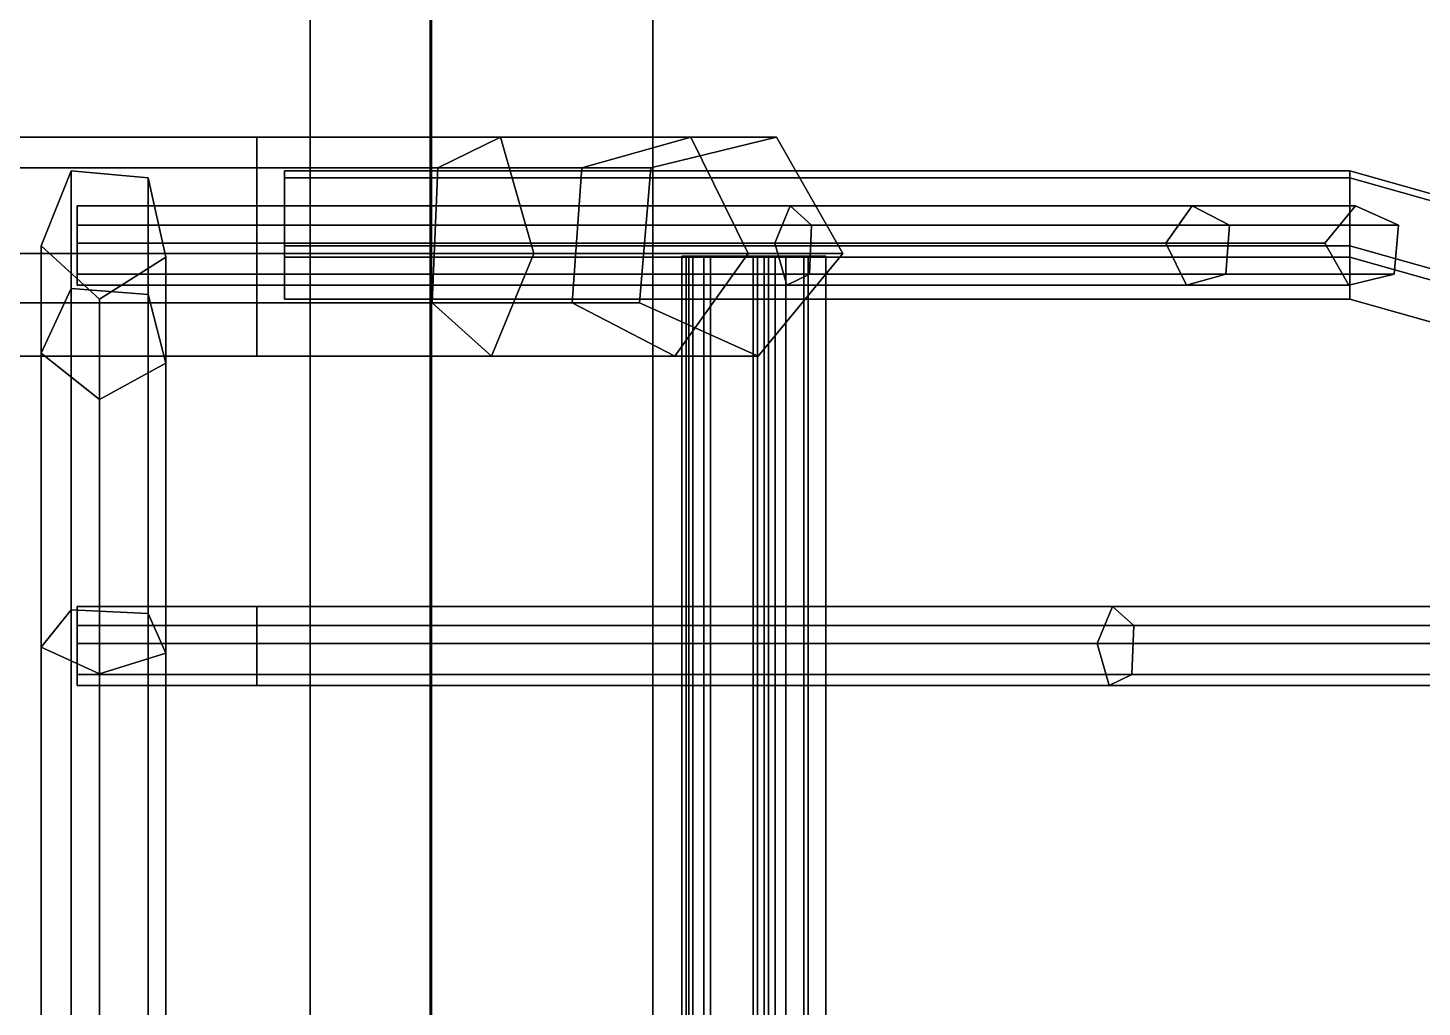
# Model space of a CAD drawing. Extents: x -9.3 to 15.5, y -7 to 5.4.
# Drawn here: x 5.244 to 6.058, y -0.468 to 0.104 of the extents above; entities that cross this region are included whole.
import ezdxf

# ---------------------------------------------------------------- set-up
doc = ezdxf.new("R2010")
doc.units = 0

msp = doc.modelspace()

# ---------------------------------------------------------------- linework, layer by layer
for points in [[(5.20877, 4.8, 11), (5.20877, -5.8, 11), (5.47959, -6.05565, 11), (5.47959, 5.05565, 11)], [(5.47877, 5.055, 10.8), (5.47877, -6.055, 10.8), (5.40877, -6, 10.8), (5.40877, 5, 10.8)], [(5.47959, 5.05565, 11), (5.47959, -6.05565, 11), (5.47877, -6.055, 11), (5.47877, 5.055, 11)], [(5.47877, 5.055, 11), (5.47877, -6.055, 11), (5.47877, -6.055, 10.8), (5.47877, 5.055, 10.8)], [(5.40877, -4, 5.5), (5.40877, 5, 5.5), (5.40877, 5, 10.8), (5.40877, -6, 10.8)], [(5.60877, -3.8, 5.5), (5.60877, 4.8, 5.5), (5.40877, 5, 5.5), (5.40877, -4.0814, 5.5)], [(5.60877, -3.8, 4.7), (5.60877, 4.8, 4.7), (5.60877, 4.8, 5.5), (5.60877, -3.8, 5.5)], [(14.20877, -3.8, 4.7), (14.20877, 4.8, 4.7), (5.60877, 4.8, 4.7), (5.60877, -3.8, 4.7)], [(5.37749, 0.03974, 12.23804), (5.37749, 0.02192, 12.16473), (5.10817, 0.02192, 12.16473), (5.10817, 0.03974, 12.23804)], [(5.37749, -0.02817, 12.27679), (5.37749, 0.03974, 12.23804), (5.10817, 0.03974, 12.23804), (5.10817, -0.02817, 12.27679)], [(5.5198, 0.03974, 12.21359), (5.48315, 0.02192, 12.1501), (5.37749, 0.02192, 12.16473), (5.37749, 0.03974, 12.23804)], [(5.53918, -0.02817, 12.24715), (5.5198, 0.03974, 12.21359), (5.37749, 0.03974, 12.23804), (5.37749, -0.02817, 12.27679)], [(5.63083, 0.03974, 12.12126), (5.56734, 0.02192, 12.08461), (5.48315, 0.02192, 12.1501), (5.5198, 0.03974, 12.21359)], [(5.66439, -0.02817, 12.14064), (5.63083, 0.03974, 12.12126), (5.5198, 0.03974, 12.21359), (5.53918, -0.02817, 12.24715)], [(5.68082, 0.03974, 11.98579), (5.60751, 0.02192, 11.98579), (5.56734, 0.02192, 12.08461), (5.63083, 0.03974, 12.12126)], [(5.60751, 0.02192, 7.63056), (5.60751, 0.02192, 8.47318), (5.68082, 0.03974, 8.47318), (5.68082, 0.03974, 7.63056)], [(5.60751, 0.02192, 8.47318), (5.60751, 0.02192, 9.31579), (5.68082, 0.03974, 9.31579), (5.68082, 0.03974, 8.47318)], [(5.60751, 0.02192, 9.31579), (5.60751, 0.02192, 10.1584), (5.68082, 0.03974, 10.1584), (5.68082, 0.03974, 9.31579)], [(5.60751, 0.02192, 10.1584), (5.60751, 0.02192, 11.00101), (5.68082, 0.03974, 11.00101), (5.68082, 0.03974, 10.1584)], [(5.68082, 0.03974, 10.98579), (5.60751, 0.02192, 10.98579), (5.60751, 0.02192, 11.98579), (5.68082, 0.03974, 11.98579)], [(5.60751, 0.02192, 4.62177), (5.60751, 0.02192, 6.78729), (5.68082, 0.03974, 6.78729), (5.68082, 0.03974, 4.62177)], [(5.60751, 0.02192, 6.78729), (5.60751, 0.02192, 7.6299), (5.68082, 0.03974, 7.6299), (5.68082, 0.03974, 6.78729)], [(5.71957, -0.02817, 11.98579), (5.68082, 0.03974, 11.98579), (5.63083, 0.03974, 12.12126), (5.66439, -0.02817, 12.14064)], [(5.71957, -0.02817, 8.47318), (5.71957, -0.02817, 7.63056), (5.68082, 0.03974, 7.63056), (5.68082, 0.03974, 8.47318)], [(5.68082, 0.03974, 8.47318), (5.68082, 0.03974, 9.31579), (5.71957, -0.02817, 9.31579), (5.71957, -0.02817, 8.47318)], [(5.71957, -0.02817, 10.1584), (5.71957, -0.02817, 9.31579), (5.68082, 0.03974, 9.31579), (5.68082, 0.03974, 10.1584)], [(5.68082, 0.03974, 10.1584), (5.68082, 0.03974, 11.00101), (5.71957, -0.02817, 11.00101), (5.71957, -0.02817, 10.1584)], [(5.71957, -0.02817, 10.98579), (5.68082, 0.03974, 10.98579), (5.68082, 0.03974, 11.98579), (5.71957, -0.02817, 11.98579)], [(5.71957, -0.02817, 6.78729), (5.71957, -0.02817, 4.62177), (5.68082, 0.03974, 4.62177), (5.68082, 0.03974, 6.78729)], [(5.68082, 0.03974, 6.78729), (5.68082, 0.03974, 7.6299), (5.71957, -0.02817, 7.6299), (5.71957, -0.02817, 6.78729)], [(5.37749, 0.02192, 12.16473), (5.37749, -0.057, 12.15817), (5.10817, -0.057, 12.15817), (5.10817, 0.02192, 12.16473)], [(5.25163, -0.02357, 10.96464), (5.25163, -0.02357, 12.56833), (5.26927, 0.02019, 12.56833), (5.26927, 0.02019, 10.96464)], [(5.26927, 0.02019, 12.56833), (5.25163, -0.02357, 12.56833), (5.25163, -0.08638, 12.79095), (5.26927, -0.04849, 12.81172)], [(5.26927, 0.02019, 10.96464), (5.26927, 0.02019, 12.56833), (5.31424, 0.01604, 12.56833), (5.31424, 0.01604, 10.96464)], [(5.31424, 0.01604, 12.56833), (5.26927, 0.02019, 12.56833), (5.26927, -0.04849, 12.81172), (5.31424, -0.05208, 12.80976)], [(5.48315, 0.02192, 12.1501), (5.47987, -0.057, 12.14443), (5.37749, -0.057, 12.15817), (5.37749, 0.02192, 12.16473)], [(5.39365, 0.02019, 8.43982), (6.01556, 0.02019, 8.43982), (6.01556, 0.01604, 8.39485), (5.39365, 0.01604, 8.39485)], [(5.39365, -0.02357, 8.45746), (6.01556, -0.02357, 8.45746), (6.01556, 0.02019, 8.43982), (5.39365, 0.02019, 8.43982)], [(5.39365, 0.02019, 10.12504), (6.01556, 0.02019, 10.12504), (6.01556, 0.01605, 10.08007), (5.39365, 0.01604, 10.08007)], [(5.39365, -0.02357, 10.14268), (6.01556, -0.02357, 10.14268), (6.01556, 0.02019, 10.12504), (5.39365, 0.02019, 10.12504)], [(5.39365, 0.02019, 6.75393), (6.01556, 0.02019, 6.75393), (6.01556, 0.01604, 6.70896), (5.39365, 0.01604, 6.70896)], [(5.39365, -0.02357, 6.77157), (6.01556, -0.02357, 6.77157), (6.01556, 0.02019, 6.75393), (5.39365, 0.02019, 6.75393)], [(5.56734, 0.02192, 12.08461), (5.56166, -0.057, 12.08133), (5.47987, -0.057, 12.14443), (5.48315, 0.02192, 12.1501)], [(5.60751, 0.02192, 11.98579), (5.60095, -0.057, 11.98579), (5.56166, -0.057, 12.08133), (5.56734, 0.02192, 12.08461)], [(5.60095, -0.057, 7.63056), (5.60095, -0.057, 8.47318), (5.60751, 0.02192, 8.47318), (5.60751, 0.02192, 7.63056)], [(5.60095, -0.057, 8.47318), (5.60095, -0.057, 9.31579), (5.60751, 0.02192, 9.31579), (5.60751, 0.02192, 8.47318)], [(5.60095, -0.057, 9.31579), (5.60095, -0.057, 10.1584), (5.60751, 0.02192, 10.1584), (5.60751, 0.02192, 9.31579)], [(5.60095, -0.057, 10.1584), (5.60095, -0.057, 11.00101), (5.60751, 0.02192, 11.00101), (5.60751, 0.02192, 10.1584)], [(5.60751, 0.02192, 10.98579), (5.60095, -0.057, 10.98579), (5.60095, -0.057, 11.98579), (5.60751, 0.02192, 11.98579)], [(5.60095, -0.057, 4.62177), (5.60095, -0.057, 6.78729), (5.60751, 0.02192, 6.78729), (5.60751, 0.02192, 4.62177)], [(5.60095, -0.057, 6.78729), (5.60095, -0.057, 7.6299), (5.60751, 0.02192, 7.6299), (5.60751, 0.02192, 6.78729)], [(6.01556, 0.01604, 8.39485), (6.01556, 0.02019, 8.43982), (6.25896, -0.04849, 8.43982), (6.25699, -0.05207, 8.39485)], [(6.01556, 0.02019, 8.43982), (6.01556, -0.02357, 8.45746), (6.23818, -0.08638, 8.45746), (6.25896, -0.04849, 8.43982)], [(6.01556, 0.01605, 10.08007), (6.01556, 0.02019, 10.12504), (6.25896, -0.04849, 10.12504), (6.25699, -0.05207, 10.08007)], [(6.01556, 0.02019, 10.12504), (6.01556, -0.02357, 10.14268), (6.23818, -0.08638, 10.14268), (6.25896, -0.04849, 10.12504)], [(6.01556, 0.01604, 6.70896), (6.01556, 0.02019, 6.75393), (6.25896, -0.04849, 6.75393), (6.25699, -0.05208, 6.70896)], [(6.01556, 0.02019, 6.75393), (6.01556, -0.02357, 6.77157), (6.23818, -0.08638, 6.77157), (6.25896, -0.04849, 6.75393)], [(5.31424, 0.01604, 10.96464), (5.31424, 0.01604, 12.56833), (5.3244, -0.03027, 12.56833), (5.3244, -0.03027, 10.96464)], [(5.3244, -0.03027, 12.56833), (5.31424, 0.01604, 12.56833), (5.31424, -0.05208, 12.80976), (5.3244, -0.09219, 12.78777)], [(5.39365, 0.01604, 10.08007), (6.01556, 0.01605, 10.08007), (6.01556, -0.03027, 10.06992), (5.39365, -0.03027, 10.06992)], [(5.39365, 0.01604, 8.39485), (6.01556, 0.01604, 8.39485), (6.01556, -0.03027, 8.38469), (5.39365, -0.03027, 8.38469)], [(5.39365, 0.01604, 6.70896), (6.01556, 0.01604, 6.70896), (6.01556, -0.03027, 6.69881), (5.39365, -0.03027, 6.69881)], [(6.01556, -0.03027, 10.06992), (6.01556, 0.01605, 10.08007), (6.25699, -0.05207, 10.08007), (6.235, -0.09219, 10.06992)], [(6.01556, -0.03027, 8.38469), (6.01556, 0.01604, 8.39485), (6.25699, -0.05207, 8.39485), (6.235, -0.09219, 8.38469)], [(6.01556, -0.03027, 6.69881), (6.01556, 0.01604, 6.70896), (6.25699, -0.05208, 6.70896), (6.235, -0.09219, 6.69881)], [(5.37749, -0.00036, 12.57603), (5.37749, -0.02199, 12.55818), (5.27264, -0.02199, 12.55818), (5.27264, -0.00036, 12.57603)], [(5.37749, -0.01156, 12.60108), (5.37749, -0.00036, 12.57603), (5.27264, -0.00036, 12.57603), (5.27264, -0.01156, 12.60108)], [(5.6888, -0.00036, 12.5063), (5.67987, -0.02199, 12.49084), (5.37749, -0.02199, 12.55818), (5.37749, -0.00036, 12.57603)], [(5.70133, -0.01156, 12.528), (5.6888, -0.00036, 12.5063), (5.37749, -0.00036, 12.57603), (5.37749, -0.01156, 12.60108)], [(5.92354, -0.00036, 12.29026), (5.90808, -0.02199, 12.28133), (5.67987, -0.02199, 12.49084), (5.6888, -0.00036, 12.5063)], [(5.94524, -0.01156, 12.30278), (5.92354, -0.00036, 12.29026), (5.6888, -0.00036, 12.5063), (5.70133, -0.01156, 12.528)], [(6.01881, -0.00036, 11.98579), (6.00095, -0.02199, 11.98579), (5.90808, -0.02199, 12.28133), (5.92354, -0.00036, 12.29026)], [(6.04386, -0.01156, 11.98579), (6.01881, -0.00036, 11.98579), (5.92354, -0.00036, 12.29026), (5.94524, -0.01156, 12.30278)], [(6.00095, -0.02199, 8.47318), (6.00095, -0.02199, 9.31579), (6.01881, -0.00036, 9.31579), (6.01881, -0.00037, 8.47318)], [(6.00095, -0.02199, 9.31579), (6.00095, -0.02199, 10.1584), (6.01881, -0.00036, 10.1584), (6.01881, -0.00036, 9.31579)], [(6.00095, -0.02199, 10.1584), (6.00095, -0.02199, 11.00101), (6.01881, -0.00036, 11.00101), (6.01881, -0.00036, 10.1584)], [(6.01881, -0.00036, 10.98579), (6.00095, -0.02199, 10.98579), (6.00095, -0.02199, 11.98579), (6.01881, -0.00036, 11.98579)], [(6.00095, -0.02199, 7.63056), (6.00095, -0.02199, 8.47318), (6.01881, -0.00037, 8.47318), (6.01881, -0.00037, 7.63056)], [(6.00095, -0.02199, 6.74671), (6.00095, -0.02199, 7.6299), (6.01881, -0.00037, 7.6299), (6.01881, -0.00037, 6.74671)], [(6.01881, -0.00037, 8.47318), (6.01881, -0.00036, 9.31579), (6.04386, -0.01156, 9.31579), (6.04386, -0.01156, 8.47318)], [(6.01881, -0.00036, 9.31579), (6.01881, -0.00036, 10.1584), (6.04386, -0.01156, 10.1584), (6.04386, -0.01156, 9.31579)], [(6.01881, -0.00036, 10.1584), (6.01881, -0.00036, 11.00101), (6.04386, -0.01156, 11.00101), (6.04386, -0.01156, 10.1584)], [(6.04386, -0.01156, 10.98579), (6.01881, -0.00036, 10.98579), (6.01881, -0.00036, 11.98579), (6.04386, -0.01156, 11.98579)], [(6.01881, -0.00037, 7.63056), (6.01881, -0.00037, 8.47318), (6.04386, -0.01156, 8.47318), (6.04386, -0.01156, 7.63056)], [(6.01881, -0.00037, 6.74671), (6.01881, -0.00037, 7.6299), (6.04386, -0.01156, 7.6299), (6.04386, -0.01156, 6.74671)], [(5.37749, -0.04011, 12.59871), (5.37749, -0.01156, 12.60108), (5.27264, -0.01156, 12.60108), (5.27264, -0.04011, 12.59871)], [(5.70014, -0.04011, 12.52594), (5.70133, -0.01156, 12.528), (5.37749, -0.01156, 12.60108), (5.37749, -0.04011, 12.59871)], [(5.94318, -0.04011, 12.3016), (5.94524, -0.01156, 12.30278), (5.70133, -0.01156, 12.528), (5.70014, -0.04011, 12.52594)], [(6.04149, -0.04011, 11.98579), (6.04386, -0.01156, 11.98579), (5.94524, -0.01156, 12.30278), (5.94318, -0.04011, 12.3016)], [(6.04386, -0.01156, 7.63056), (6.04386, -0.01156, 8.47318), (6.04149, -0.04011, 8.47318), (6.04149, -0.04011, 7.63056)], [(6.04386, -0.01156, 8.47318), (6.04386, -0.01156, 9.31579), (6.04149, -0.04011, 9.31579), (6.04149, -0.04011, 8.47318)], [(6.04386, -0.01156, 9.31579), (6.04386, -0.01156, 10.1584), (6.04149, -0.04011, 10.1584), (6.04149, -0.04011, 9.31579)], [(6.04386, -0.01156, 10.1584), (6.04386, -0.01156, 11.00101), (6.04149, -0.04011, 11.00101), (6.04149, -0.04011, 10.1584)], [(6.04149, -0.04011, 10.98579), (6.04386, -0.01156, 10.98579), (6.04386, -0.01156, 11.98579), (6.04149, -0.04011, 11.98579)], [(6.04386, -0.01156, 6.74671), (6.04386, -0.01156, 7.6299), (6.04149, -0.04011, 7.6299), (6.04149, -0.04011, 6.74671)], [(5.2857, -0.05475, 10.96464), (5.2857, -0.05475, 12.56833), (5.25163, -0.02357, 12.56833), (5.25163, -0.02357, 10.96464)], [(5.25163, -0.02357, 12.56833), (5.2857, -0.05475, 12.56833), (5.2857, -0.11339, 12.77614), (5.25163, -0.08638, 12.79095)], [(5.37749, -0.02199, 12.55818), (5.37749, -0.04656, 12.57219), (5.27264, -0.04656, 12.57219), (5.27264, -0.02199, 12.55818)], [(5.67987, -0.02199, 12.49084), (5.68688, -0.04656, 12.50298), (5.37749, -0.04656, 12.57219), (5.37749, -0.02199, 12.55818)], [(5.39365, -0.05475, 8.42339), (6.01556, -0.05475, 8.42339), (6.01556, -0.02357, 8.45746), (5.39365, -0.02357, 8.45746)], [(5.39365, -0.05475, 10.10861), (6.01556, -0.05475, 10.10861), (6.01556, -0.02357, 10.14268), (5.39365, -0.02357, 10.14268)], [(5.39365, -0.05475, 6.7375), (6.01556, -0.05475, 6.7375), (6.01556, -0.02357, 6.77157), (5.39365, -0.02357, 6.77157)], [(5.90808, -0.02199, 12.28133), (5.92022, -0.04656, 12.28834), (5.68688, -0.04656, 12.50298), (5.67987, -0.02199, 12.49084)], [(6.00095, -0.02199, 11.98579), (6.01497, -0.04656, 11.98579), (5.92022, -0.04656, 12.28834), (5.90808, -0.02199, 12.28133)], [(6.01497, -0.04656, 7.63056), (6.01497, -0.04656, 8.47318), (6.00095, -0.02199, 8.47318), (6.00095, -0.02199, 7.63056)], [(6.01497, -0.04656, 8.47318), (6.01497, -0.04656, 9.31579), (6.00095, -0.02199, 9.31579), (6.00095, -0.02199, 8.47318)], [(6.01497, -0.04656, 9.31579), (6.01497, -0.04656, 10.1584), (6.00095, -0.02199, 10.1584), (6.00095, -0.02199, 9.31579)], [(6.01497, -0.04656, 10.1584), (6.01497, -0.04656, 11.00101), (6.00095, -0.02199, 11.00101), (6.00095, -0.02199, 10.1584)], [(6.00095, -0.02199, 10.98579), (6.01497, -0.04656, 10.98579), (6.01497, -0.04656, 11.98579), (6.00095, -0.02199, 11.98579)], [(6.01497, -0.04656, 6.74671), (6.01497, -0.04656, 7.6299), (6.00095, -0.02199, 7.6299), (6.00095, -0.02199, 6.74671)], [(6.01556, -0.02357, 8.45746), (6.01556, -0.05475, 8.42339), (6.22338, -0.11339, 8.42339), (6.23818, -0.08638, 8.45746)], [(6.01556, -0.02357, 10.14268), (6.01556, -0.05475, 10.10861), (6.22338, -0.11339, 10.10861), (6.23818, -0.08638, 10.14268)], [(6.01556, -0.02357, 6.77157), (6.01556, -0.05475, 6.7375), (6.22338, -0.11339, 6.7375), (6.23818, -0.08638, 6.77157)], [(5.37749, -0.08796, 12.22743), (5.37749, -0.02817, 12.27679), (5.10817, -0.02817, 12.27679), (5.10817, -0.08796, 12.22743)], [(5.3244, -0.03027, 10.96464), (5.3244, -0.03027, 12.56833), (5.2857, -0.05475, 12.56833), (5.2857, -0.05475, 10.96464)], [(5.2857, -0.05475, 12.56833), (5.3244, -0.03027, 12.56833), (5.3244, -0.09219, 12.78777), (5.2857, -0.11339, 12.77614)], [(5.5145, -0.08796, 12.2044), (5.53918, -0.02817, 12.24715), (5.37749, -0.02817, 12.27679), (5.37749, -0.08796, 12.22743)], [(5.39365, -0.03027, 8.38469), (6.01556, -0.03027, 8.38469), (6.01556, -0.05475, 8.42339), (5.39365, -0.05475, 8.42339)], [(5.39365, -0.03027, 10.06992), (6.01556, -0.03027, 10.06992), (6.01556, -0.05475, 10.10861), (5.39365, -0.05475, 10.10861)], [(5.39365, -0.03027, 6.69881), (6.01556, -0.03027, 6.69881), (6.01556, -0.05475, 6.7375), (5.39365, -0.05475, 6.7375)], [(5.62164, -0.08796, 12.11596), (5.66439, -0.02817, 12.14064), (5.53918, -0.02817, 12.24715), (5.5145, -0.08796, 12.2044)], [(5.67021, -0.08796, 11.98579), (5.71957, -0.02817, 11.98579), (5.66439, -0.02817, 12.14064), (5.62164, -0.08796, 12.11596)], [(5.62573, -0.4903, 7.81635), (5.62573, -0.02961, 7.81635), (5.62966, -0.02961, 7.77138), (5.62966, -0.4903, 7.77138)], [(5.66728, -0.4903, 7.83398), (5.66728, -0.02961, 7.83398), (5.62573, -0.02961, 7.81635), (5.62573, -0.4903, 7.81635)], [(5.62573, -0.4903, 8.1983), (5.62573, -0.02961, 8.1983), (5.62966, -0.02961, 8.15333), (5.62966, -0.4903, 8.15333)], [(5.66728, -0.4903, 8.21594), (5.66728, -0.02961, 8.21594), (5.62573, -0.02961, 8.1983), (5.62573, -0.4903, 8.1983)], [(5.62573, -0.4903, 8.65896), (5.62573, -0.02961, 8.65896), (5.62966, -0.02961, 8.61399), (5.62966, -0.4903, 8.61399)], [(5.66728, -0.4903, 8.6766), (5.66728, -0.02961, 8.6766), (5.62573, -0.02961, 8.65896), (5.62573, -0.4903, 8.65896)], [(5.62573, -0.4903, 9.04091), (5.62573, -0.02961, 9.04091), (5.62966, -0.02961, 8.99594), (5.62966, -0.4903, 8.99594)], [(5.66728, -0.4903, 9.05855), (5.66728, -0.02961, 9.05855), (5.62573, -0.02961, 9.04091), (5.62573, -0.4903, 9.04091)], [(5.62573, -0.4903, 9.50157), (5.62573, -0.02961, 9.50157), (5.62966, -0.02961, 9.4566), (5.62966, -0.4903, 9.4566)], [(5.66728, -0.4903, 9.51921), (5.66728, -0.02961, 9.51921), (5.62573, -0.02961, 9.50157), (5.62573, -0.4903, 9.50157)], [(5.62573, -0.4903, 9.88352), (5.62573, -0.02961, 9.88352), (5.62966, -0.02961, 9.83855), (5.62966, -0.4903, 9.83855)], [(5.66728, -0.4903, 9.90116), (5.66728, -0.02961, 9.90116), (5.62573, -0.02961, 9.88352), (5.62573, -0.4903, 9.88352)], [(5.62573, -0.4903, 10.34418), (5.62573, -0.02961, 10.34418), (5.62966, -0.02961, 10.29921), (5.62966, -0.4903, 10.29921)], [(5.66728, -0.4903, 10.36182), (5.66728, -0.02961, 10.36182), (5.62573, -0.02961, 10.34418), (5.62573, -0.4903, 10.34418)], [(5.62573, -0.4903, 10.72614), (5.62573, -0.02961, 10.72614), (5.62966, -0.02961, 10.68117), (5.62966, -0.4903, 10.68117)], [(5.66728, -0.4903, 10.74378), (5.66728, -0.02961, 10.74378), (5.62573, -0.02961, 10.72614), (5.62573, -0.4903, 10.72614)], [(5.62822, -0.4903, 6.13046), (5.62822, -0.02961, 6.13046), (5.63216, -0.02961, 6.08549), (5.63216, -0.4903, 6.08549)], [(5.66978, -0.4903, 6.1481), (5.66978, -0.02961, 6.1481), (5.62822, -0.02961, 6.13046), (5.62822, -0.4903, 6.13046)], [(5.62822, -0.4903, 6.51241), (5.62822, -0.02961, 6.51241), (5.63216, -0.02961, 6.46744), (5.63216, -0.4903, 6.46744)], [(5.66978, -0.4903, 6.53005), (5.66978, -0.02961, 6.53005), (5.62822, -0.02961, 6.51241), (5.62822, -0.4903, 6.51241)], [(5.62822, -0.4903, 6.97307), (5.62822, -0.02961, 6.97307), (5.63216, -0.02961, 6.9281), (5.63216, -0.4903, 6.9281)], [(5.66978, -0.4903, 6.99071), (5.66978, -0.02961, 6.99071), (5.62822, -0.02961, 6.97307), (5.62822, -0.4903, 6.97307)], [(5.62822, -0.4903, 5.78138), (5.62822, -0.02961, 5.78138), (5.63216, -0.02961, 5.73641), (5.63216, -0.4903, 5.73641)], [(5.66978, -0.4903, 5.79902), (5.66978, -0.02961, 5.79902), (5.62822, -0.02961, 5.78138), (5.62822, -0.4903, 5.78138)], [(5.62966, -0.4903, 7.77138), (5.62966, -0.02961, 7.77138), (5.67365, -0.02961, 7.76122), (5.67365, -0.4903, 7.76122)], [(5.62966, -0.4903, 8.15333), (5.62966, -0.02961, 8.15333), (5.67365, -0.02961, 8.14317), (5.67365, -0.4903, 8.14317)], [(5.62966, -0.4903, 8.61399), (5.62966, -0.02961, 8.61399), (5.67365, -0.02961, 8.60383), (5.67365, -0.4903, 8.60383)], [(5.62966, -0.4903, 8.99594), (5.62966, -0.02961, 8.99594), (5.67365, -0.02961, 8.98579), (5.67365, -0.4903, 8.98579)], [(5.62966, -0.4903, 9.4566), (5.62966, -0.02961, 9.4566), (5.67365, -0.02961, 9.44645), (5.67365, -0.4903, 9.44645)], [(5.62966, -0.4903, 9.83855), (5.62966, -0.02961, 9.83855), (5.67365, -0.02961, 9.8284), (5.67365, -0.4903, 9.8284)], [(5.62966, -0.4903, 10.29921), (5.62966, -0.02961, 10.29921), (5.67365, -0.02961, 10.28906), (5.67365, -0.4903, 10.28906)], [(5.62966, -0.4903, 10.68117), (5.62966, -0.02961, 10.68117), (5.67365, -0.02961, 10.67101), (5.67365, -0.4903, 10.67101)], [(5.63216, -0.4903, 6.08549), (5.63216, -0.02961, 6.08549), (5.67614, -0.02961, 6.07533), (5.67614, -0.4903, 6.07533)], [(5.63216, -0.4903, 6.46744), (5.63216, -0.02961, 6.46744), (5.67614, -0.02961, 6.45729), (5.67614, -0.4903, 6.45729)], [(5.63216, -0.4903, 6.9281), (5.63216, -0.02961, 6.9281), (5.67614, -0.02961, 6.91795), (5.67614, -0.4903, 6.91795)], [(5.63216, -0.4903, 5.73641), (5.63216, -0.02961, 5.73641), (5.67614, -0.02961, 5.72626), (5.67614, -0.4903, 5.72626)], [(5.63852, -0.4903, 7.35502), (5.63852, -0.02961, 7.35502), (5.64246, -0.02961, 7.31005), (5.64246, -0.4903, 7.31005)], [(5.68008, -0.4903, 7.37266), (5.68008, -0.02961, 7.37266), (5.63852, -0.02961, 7.35502), (5.63852, -0.4903, 7.35502)], [(5.64246, -0.4903, 7.31005), (5.64246, -0.02961, 7.31005), (5.68644, -0.02961, 7.2999), (5.68644, -0.4903, 7.2999)], [(5.6969, -0.4903, 7.79992), (5.6969, -0.02961, 7.79992), (5.66728, -0.02961, 7.83398), (5.66728, -0.4903, 7.83398)], [(5.6969, -0.4903, 8.18187), (5.6969, -0.02961, 8.18187), (5.66728, -0.02961, 8.21594), (5.66728, -0.4903, 8.21594)], [(5.6969, -0.4903, 8.64253), (5.6969, -0.02961, 8.64253), (5.66728, -0.02961, 8.6766), (5.66728, -0.4903, 8.6766)], [(5.6969, -0.4903, 9.02448), (5.6969, -0.02961, 9.02448), (5.66728, -0.02961, 9.05855), (5.66728, -0.4903, 9.05855)], [(5.6969, -0.4903, 9.48514), (5.6969, -0.02961, 9.48514), (5.66728, -0.02961, 9.51921), (5.66728, -0.4903, 9.51921)], [(5.6969, -0.4903, 9.86709), (5.6969, -0.02961, 9.86709), (5.66728, -0.02961, 9.90116), (5.66728, -0.4903, 9.90116)], [(5.6969, -0.4903, 10.32775), (5.6969, -0.02961, 10.32775), (5.66728, -0.02961, 10.36182), (5.66728, -0.4903, 10.36182)], [(5.6969, -0.4903, 10.70971), (5.6969, -0.02961, 10.70971), (5.66728, -0.02961, 10.74378), (5.66728, -0.4903, 10.74378)], [(5.69939, -0.4903, 6.11403), (5.69939, -0.02961, 6.11403), (5.66978, -0.02961, 6.1481), (5.66978, -0.4903, 6.1481)], [(5.69939, -0.4903, 6.49598), (5.69939, -0.02961, 6.49598), (5.66978, -0.02961, 6.53005), (5.66978, -0.4903, 6.53005)], [(5.69939, -0.4903, 6.95664), (5.69939, -0.02961, 6.95664), (5.66978, -0.02961, 6.99071), (5.66978, -0.4903, 6.99071)], [(5.69939, -0.4903, 5.76495), (5.69939, -0.02961, 5.76495), (5.66978, -0.02961, 5.79902), (5.66978, -0.4903, 5.79902)], [(5.71957, -0.02817, 7.63056), (5.71957, -0.02817, 8.47318), (5.67021, -0.08796, 8.47318), (5.67021, -0.08796, 7.63056)], [(5.71957, -0.02817, 8.47318), (5.71957, -0.02817, 9.31579), (5.67021, -0.08796, 9.31579), (5.67021, -0.08796, 8.47318)], [(5.71957, -0.02817, 9.31579), (5.71957, -0.02817, 10.1584), (5.67021, -0.08796, 10.1584), (5.67021, -0.08796, 9.31579)], [(5.71957, -0.02817, 10.1584), (5.71957, -0.02817, 11.00101), (5.67021, -0.08796, 11.00101), (5.67021, -0.08796, 10.1584)], [(5.67021, -0.08796, 10.98579), (5.71957, -0.02817, 10.98579), (5.71957, -0.02817, 11.98579), (5.67021, -0.08796, 11.98579)], [(5.71957, -0.02817, 4.62177), (5.71957, -0.02817, 6.78729), (5.67021, -0.08796, 6.78729), (5.67021, -0.08796, 4.62177)], [(5.71957, -0.02817, 6.78729), (5.71957, -0.02817, 7.6299), (5.67021, -0.08796, 7.6299), (5.67021, -0.08796, 6.78729)], [(5.67365, -0.4903, 7.76122), (5.67365, -0.02961, 7.76122), (5.6969, -0.02961, 7.79992), (5.6969, -0.4903, 7.79992)], [(5.67365, -0.4903, 8.14317), (5.67365, -0.02961, 8.14317), (5.6969, -0.02961, 8.18187), (5.6969, -0.4903, 8.18187)], [(5.67365, -0.4903, 8.60383), (5.67365, -0.02961, 8.60383), (5.6969, -0.02961, 8.64253), (5.6969, -0.4903, 8.64253)], [(5.67365, -0.4903, 8.98579), (5.67365, -0.02961, 8.98579), (5.6969, -0.02961, 9.02448), (5.6969, -0.4903, 9.02448)], [(5.67365, -0.4903, 9.44645), (5.67365, -0.02961, 9.44645), (5.6969, -0.02961, 9.48514), (5.6969, -0.4903, 9.48514)], [(5.67365, -0.4903, 9.8284), (5.67365, -0.02961, 9.8284), (5.6969, -0.02961, 9.86709), (5.6969, -0.4903, 9.86709)], [(5.67365, -0.4903, 10.28906), (5.67365, -0.02961, 10.28906), (5.6969, -0.02961, 10.32775), (5.6969, -0.4903, 10.32775)], [(5.67365, -0.4903, 10.67101), (5.67365, -0.02961, 10.67101), (5.6969, -0.02961, 10.70971), (5.6969, -0.4903, 10.70971)], [(5.67614, -0.4903, 6.07533), (5.67614, -0.02961, 6.07533), (5.69939, -0.02961, 6.11403), (5.69939, -0.4903, 6.11403)], [(5.67614, -0.4903, 6.45729), (5.67614, -0.02961, 6.45729), (5.69939, -0.02961, 6.49598), (5.69939, -0.4903, 6.49598)], [(5.67614, -0.4903, 6.91795), (5.67614, -0.02961, 6.91795), (5.69939, -0.02961, 6.95664), (5.69939, -0.4903, 6.95664)], [(5.67614, -0.4903, 5.72626), (5.67614, -0.02961, 5.72626), (5.69939, -0.02961, 5.76495), (5.69939, -0.4903, 5.76495)], [(5.70969, -0.4903, 7.33859), (5.70969, -0.02961, 7.33859), (5.68008, -0.02961, 7.37266), (5.68008, -0.4903, 7.37266)], [(5.68644, -0.4903, 7.2999), (5.68644, -0.02961, 7.2999), (5.70969, -0.02961, 7.33859), (5.70969, -0.4903, 7.33859)], [(6.01556, -0.05475, 8.42339), (6.01556, -0.03027, 8.38469), (6.235, -0.09219, 8.38469), (6.22338, -0.11339, 8.42339)], [(6.01556, -0.05475, 10.10861), (6.01556, -0.03027, 10.06992), (6.235, -0.09219, 10.06992), (6.22338, -0.11339, 10.10861)], [(6.01556, -0.05475, 6.7375), (6.01556, -0.03027, 6.69881), (6.235, -0.09219, 6.69881), (6.22338, -0.11339, 6.7375)], [(5.37749, -0.04656, 12.57219), (5.37749, -0.04011, 12.59871), (5.27264, -0.04011, 12.59871), (5.27264, -0.04656, 12.57219)], [(5.68688, -0.04656, 12.50298), (5.70014, -0.04011, 12.52594), (5.37749, -0.04011, 12.59871), (5.37749, -0.04656, 12.57219)], [(5.92022, -0.04656, 12.28834), (5.94318, -0.04011, 12.3016), (5.70014, -0.04011, 12.52594), (5.68688, -0.04656, 12.50298)], [(6.01497, -0.04656, 11.98579), (6.04149, -0.04011, 11.98579), (5.94318, -0.04011, 12.3016), (5.92022, -0.04656, 12.28834)], [(6.04149, -0.04011, 7.63056), (6.04149, -0.04011, 8.47318), (6.01497, -0.04656, 8.47318), (6.01497, -0.04656, 7.63056)], [(6.04149, -0.04011, 8.47318), (6.04149, -0.04011, 9.31579), (6.01497, -0.04656, 9.31579), (6.01497, -0.04656, 8.47318)], [(6.04149, -0.04011, 9.31579), (6.04149, -0.04011, 10.1584), (6.01497, -0.04656, 10.1584), (6.01497, -0.04656, 9.31579)], [(6.04149, -0.04011, 10.1584), (6.04149, -0.04011, 11.00101), (6.01497, -0.04656, 11.00101), (6.01497, -0.04656, 10.1584)], [(6.01497, -0.04656, 10.98579), (6.04149, -0.04011, 10.98579), (6.04149, -0.04011, 11.98579), (6.01497, -0.04656, 11.98579)], [(6.04149, -0.04011, 6.74671), (6.04149, -0.04011, 7.6299), (6.01497, -0.04656, 7.6299), (6.01497, -0.04656, 6.74671)], [(5.26927, -0.04849, 12.81172), (5.25163, -0.08638, 12.79095), (5.25163, -0.25799, 12.95392), (5.26927, -0.23611, 12.9899)], [(5.31424, -0.05208, 12.80976), (5.26927, -0.04849, 12.81172), (5.26927, -0.23611, 12.9899), (5.31424, -0.23818, 12.9865)], [(5.3244, -0.09219, 12.78777), (5.31424, -0.05208, 12.80976), (5.31424, -0.23818, 12.9865), (5.3244, -0.26134, 12.94841)], [(5.37749, -0.057, 12.15817), (5.37749, -0.08796, 12.22743), (5.10817, -0.08796, 12.22743), (5.10817, -0.057, 12.15817)], [(5.47987, -0.057, 12.14443), (5.5145, -0.08796, 12.2044), (5.37749, -0.08796, 12.22743), (5.37749, -0.057, 12.15817)], [(5.56166, -0.057, 12.08133), (5.62164, -0.08796, 12.11596), (5.5145, -0.08796, 12.2044), (5.47987, -0.057, 12.14443)], [(5.60095, -0.057, 11.98579), (5.67021, -0.08796, 11.98579), (5.62164, -0.08796, 12.11596), (5.56166, -0.057, 12.08133)], [(5.67021, -0.08796, 7.63056), (5.67021, -0.08796, 8.47318), (5.60095, -0.057, 8.47318), (5.60095, -0.057, 7.63056)], [(5.67021, -0.08796, 8.47318), (5.67021, -0.08796, 9.31579), (5.60095, -0.057, 9.31579), (5.60095, -0.057, 8.47318)], [(5.67021, -0.08796, 9.31579), (5.67021, -0.08796, 10.1584), (5.60095, -0.057, 10.1584), (5.60095, -0.057, 9.31579)], [(5.67021, -0.08796, 10.1584), (5.67021, -0.08796, 11.00101), (5.60095, -0.057, 11.00101), (5.60095, -0.057, 10.1584)], [(5.60095, -0.057, 10.98579), (5.67021, -0.08796, 10.98579), (5.67021, -0.08796, 11.98579), (5.60095, -0.057, 11.98579)], [(5.67021, -0.08796, 4.62177), (5.67021, -0.08796, 6.78729), (5.60095, -0.057, 6.78729), (5.60095, -0.057, 4.62177)], [(5.67021, -0.08796, 6.78729), (5.67021, -0.08796, 7.6299), (5.60095, -0.057, 7.6299), (5.60095, -0.057, 6.78729)], [(5.25163, -0.08638, 12.79095), (5.2857, -0.11339, 12.77614), (5.2857, -0.27358, 12.92827), (5.25163, -0.25799, 12.95392)], [(5.2857, -0.11339, 12.77614), (5.3244, -0.09219, 12.78777), (5.3244, -0.26134, 12.94841), (5.2857, -0.27358, 12.92827)], [(5.37749, -0.23412, 12.95233), (5.37749, -0.25575, 12.93448), (5.27264, -0.25575, 12.93448), (5.27264, -0.23412, 12.95233)], [(5.37749, -0.24532, 12.97738), (5.37749, -0.23412, 12.95233), (5.27264, -0.23412, 12.95233), (5.27264, -0.24532, 12.97738)], [(5.87695, -0.23412, 12.83219), (5.86802, -0.25575, 12.81672), (5.37749, -0.25575, 12.93448), (5.37749, -0.23412, 12.95233)], [(5.88948, -0.24532, 12.85388), (5.87695, -0.23412, 12.83219), (5.37749, -0.23412, 12.95233), (5.37749, -0.24532, 12.97738)], [(6.24943, -0.23412, 12.47841), (6.23396, -0.25575, 12.46948), (5.86802, -0.25575, 12.81672), (5.87695, -0.23412, 12.83219)], [(6.27112, -0.24532, 12.49093), (6.24943, -0.23412, 12.47841), (5.87695, -0.23412, 12.83219), (5.88948, -0.24532, 12.85388)], [(5.26927, -0.23611, 12.9899), (5.25163, -0.25799, 12.95392), (5.25163, -0.4903, 13.01357), (5.26927, -0.4903, 13.05512)], [(5.31424, -0.23818, 12.9865), (5.26927, -0.23611, 12.9899), (5.26927, -0.4903, 13.05512), (5.31424, -0.4903, 13.05119)], [(5.3244, -0.26134, 12.94841), (5.31424, -0.23818, 12.9865), (5.31424, -0.4903, 13.05119), (5.3244, -0.4903, 13.0072)], [(5.37749, -0.27387, 12.97501), (5.37749, -0.24532, 12.97738), (5.27264, -0.24532, 12.97738), (5.27264, -0.27387, 12.97501)], [(5.88829, -0.27387, 12.85183), (5.88948, -0.24532, 12.85388), (5.37749, -0.24532, 12.97738), (5.37749, -0.27387, 12.97501)], [(6.26907, -0.27387, 12.48975), (6.27112, -0.24532, 12.49093), (5.88948, -0.24532, 12.85388), (5.88829, -0.27387, 12.85183)], [(5.25163, -0.25799, 12.95392), (5.2857, -0.27358, 12.92827), (5.2857, -0.4903, 12.98395), (5.25163, -0.4903, 13.01357)], [(5.37749, -0.25575, 12.93448), (5.37749, -0.28031, 12.94849), (5.27264, -0.28031, 12.94849), (5.27264, -0.25575, 12.93448)], [(5.86802, -0.25575, 12.81672), (5.87503, -0.28031, 12.82886), (5.37749, -0.28031, 12.94849), (5.37749, -0.25575, 12.93448)], [(6.23396, -0.25575, 12.46948), (6.2461, -0.28031, 12.47649), (5.87503, -0.28031, 12.82886), (5.86802, -0.25575, 12.81672)], [(5.2857, -0.27358, 12.92827), (5.3244, -0.26134, 12.94841), (5.3244, -0.4903, 13.0072), (5.2857, -0.4903, 12.98395)], [(5.37749, -0.28031, 12.94849), (5.37749, -0.27387, 12.97501), (5.27264, -0.27387, 12.97501), (5.27264, -0.28031, 12.94849)], [(5.87503, -0.28031, 12.82886), (5.88829, -0.27387, 12.85183), (5.37749, -0.27387, 12.97501), (5.37749, -0.28031, 12.94849)], [(6.2461, -0.28031, 12.47649), (6.26907, -0.27387, 12.48975), (5.88829, -0.27387, 12.85183), (5.87503, -0.28031, 12.82886)]]:
    msp.add_3dface(points)

doc.saveas('drawing.dxf')
